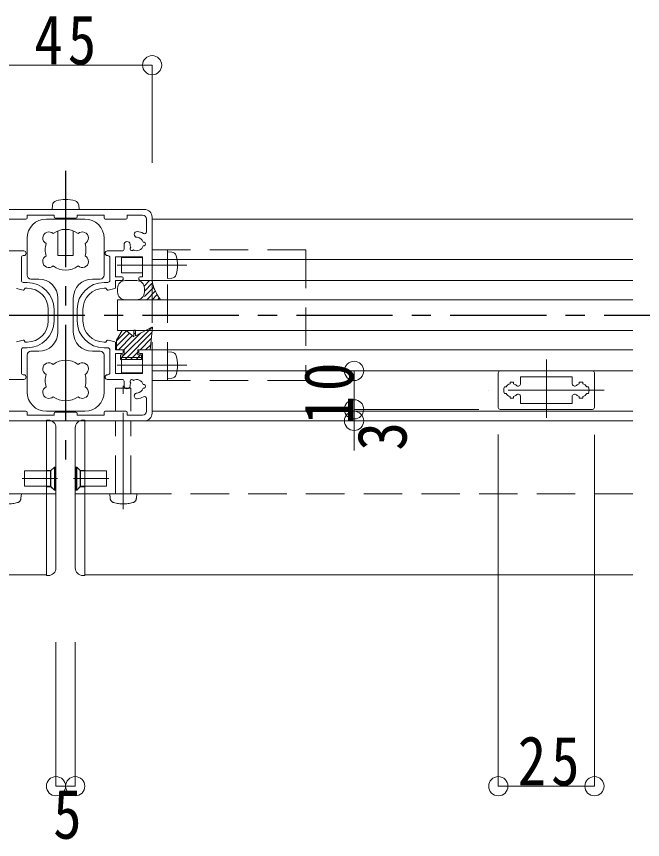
# Model space of a CAD drawing. Units: millimetres, scale not verified. Extents: x -1050 to 1050, y -742 to 742.
# Drawn here: x 535.2 to 698, y -388.2 to -174.1 of the extents above; entities that cross this region are included whole.
import ezdxf
from ezdxf.enums import TextEntityAlignment as Align

# ---------------------------------------------------------------- set-up
doc = ezdxf.new("R2010")
doc.units = ezdxf.units.MM
doc.header["$LTSCALE"] = 5
for name, pattern in [('CHAIN1', [8, 5, -1, 1, -1]), ('DASHED1', [1.8, 1.2, -0.6]), ('DASHED2', [3, 2, -1])]:
    doc.linetypes.add(name, pattern=pattern)
doc.layers.add('0-0_通り芯', color=7, linetype='CHAIN1')
for name, color, linetype, lineweight in [('0-3_寸法', 54, 'Continuous', 20), ('0-4_手摺部材', 92, 'Continuous', 20), ('0-6_パネル', 4, 'Continuous', 20), ('0-7_ガラス', 6, 'Continuous', 20), ('0-8_その他', 11, 'Continuous', 20), ('0-A_支柱', 6, 'Continuous', 20), ('0-B_足元', 4, 'Continuous', 20)]:
    doc.layers.add(name, color=color, linetype=linetype, lineweight=lineweight)
doc.styles.add('ＭＳ ゴシック', font='')
doc.styles.get('ＭＳ ゴシック').set_extended_font_data('MS Gothic')

# ---------------------------------------------------------------- blocks, each defined once
blk = doc.blocks.new('dimension_origin')
at = {"color": 0, "linetype": 'Continuous', "lineweight": -2}
blk.add_circle((0, 0), 1.25, dxfattribs=at)

msp = doc.modelspace()

# ---------------------------------------------------------------- linework, layer by layer
at = {"layer": '0-0_通り芯'}
for p, q in [((548.02, -214.293), (548.02, -289.293)), ((-151.98, -251.793), (909.011, -251.793))]:
    msp.add_line(p, q, dxfattribs=at)
at = {"layer": '0-0_通り芯', "linetype": 'Continuous'}
msp.add_line((570.52, -260.793), (570.339, -260.793), dxfattribs=at)
at = {"layer": '0-3_寸法'}
for p, q in [((525.52, -186.793), (570.52, -186.793)), ((570.52, -212.179), (570.52, -186.793)), ((623.02, -276.293), (623.02, -266.293)), ((623.02, -276.293), (655.495, -276.293)), ((623.02, -287.007), (623.02, -276.293)), ((660.52, -282.791), (660.52, -374.293)), ((685.52, -282.935), (685.52, -374.293)), ((545.52, -336.79), (545.52, -374.293)), ((550.52, -374.293), (550.52, -336.793)), ((545.52, -374.293), (550.52, -374.293)), ((660.52, -374.293), (685.52, -374.293))]:
    msp.add_line(p, q, dxfattribs=at)
at = {"layer": '0-3_寸法', "linetype": 'DASHED2'}
for p, q in [((570.52, -268.793), (570.52, -234.793)), ((570.52, -234.793), (610.52, -234.793)), ((574.52, -268.793), (574.52, -234.793)), ((610.52, -234.793), (610.52, -268.793)), ((610.52, -268.793), (570.52, -268.793))]:
    msp.add_line(p, q, dxfattribs=at)
at = {"layer": '0-4_手摺部材'}
for p, q in [((695.52, -226.793), (570.52, -226.793)), ((575.639, -235.391), (574.52, -235.293)), ((574.52, -235.293), (574.52, -242.293)), ((567.943, -236.793), (562.52, -236.793)), ((562.52, -240.793), (562.52, -236.793)), ((570.52, -237.293), (695.52, -237.293)), ((568.02, -240.793), (562.52, -240.793)), ((695.52, -242.793), (570.517, -242.793)), ((575.639, -242.195), (574.52, -242.293)), ((695.52, -260.793), (570.52, -260.793)), ((567.943, -262.793), (562.52, -262.793)), ((562.52, -266.793), (562.52, -262.793)), ((575.639, -261.391), (574.52, -261.293)), ((574.52, -261.293), (574.52, -268.293)), ((568.02, -266.793), (562.52, -266.793)), ((695.52, -266.293), (570.52, -266.293)), ((575.639, -268.195), (574.52, -268.293)), ((565.02, -270.793), (561.02, -270.793)), ((561.02, -276.793), (561.02, -270.793)), ((565.02, -276.793), (565.02, -270.793)), ((570.52, -276.793), (695.52, -276.793)), ((543.02, -279.093), (543.02, -319.493)), ((543.02, -279.093), (543.52, -279.093)), ((553.02, -279.093), (552.52, -279.093)), ((553.02, -279.093), (553.02, -319.493)), ((545.52, -281.093), (545.52, -317.493)), ((550.52, -281.093), (550.52, -317.493)), ((537.37, -292.293), (537.37, -296.293)), ((544.12, -292.293), (537.37, -292.293)), ((551.92, -292.293), (558.67, -292.293)), ((558.67, -292.293), (558.67, -296.293)), ((537.37, -296.293), (544.12, -296.293)), ((558.67, -296.293), (551.92, -296.293)), ((543.02, -319.493), (543.52, -319.493)), ((553.02, -319.493), (552.52, -319.493))]:
    msp.add_line(p, q, dxfattribs=at)
at = {"layer": '0-4_手摺部材', "linetype": 'CHAIN1'}
for p, q in [((579.52, -238.793), (561.418, -238.793)), ((579.52, -264.793), (561.418, -264.793)), ((563.02, -302.209), (563.02, -270.134)), ((545.939, -294.293), (536.739, -294.293)), ((550.101, -294.293), (559.301, -294.293))]:
    msp.add_line(p, q, dxfattribs=at)
at = {"layer": '0-4_手摺部材', "linetype": 'DASHED2'}
for p, q in [((561.02, -298.293), (561.02, -279.293)), ((565.02, -298.293), (565.02, -279.293)), ((536.52, -298.293), (529.52, -298.293)), ((536.422, -299.412), (536.52, -298.293)), ((559.618, -299.412), (559.52, -298.293)), ((559.52, -298.293), (566.52, -298.293)), ((566.422, -299.412), (566.52, -298.293))]:
    msp.add_line(p, q, dxfattribs=at)
at = {"layer": '0-4_手摺部材', "linetype": 'DASHED1'}
for p, q in [((544.22, -292.193), (543.02, -292.193)), ((545.12, -291.293), (545.52, -291.293)), ((545.12, -291.293), (545.12, -297.293)), ((550.92, -291.293), (550.52, -291.293)), ((550.92, -291.293), (550.92, -297.293)), ((551.82, -292.193), (553.02, -292.193)), ((544.22, -296.393), (543.02, -296.393)), ((545.12, -297.293), (544.22, -296.393)), ((545.12, -297.293), (545.52, -297.293)), ((550.92, -297.293), (550.52, -297.293)), ((550.92, -297.293), (551.82, -296.393)), ((551.82, -296.393), (553.02, -296.393))]:
    msp.add_line(p, q, dxfattribs=at)
at = {"layer": '0-4_手摺部材'}
for points in [[(545.12, -291.293), (544.12, -292.293), (544.12, -296.293), (545.12, -297.293)], [(550.92, -291.293), (551.92, -292.293), (551.92, -296.293), (550.92, -297.293)]]:
    msp.add_lwpolyline(points, close=True, dxfattribs=at)
at = {"layer": '0-4_手摺部材', "linetype": 'DASHED1'}
for points in [[(544.22, -296.393), (544.22, -292.193), (545.12, -291.293)], [(551.82, -296.393), (551.82, -292.193), (550.92, -291.293)]]:
    msp.add_lwpolyline(points, dxfattribs=at)
at = {"layer": '0-4_手摺部材'}
for points in [[(545.12, -291.293), (545.37, -291.293), (545.37, -297.293), (545.12, -297.293)], [(550.92, -291.293), (550.67, -291.293), (550.67, -297.293), (550.92, -297.293)]]:
    msp.add_lwpolyline(points, dxfattribs=at)
for centre, radius, start, end in [((575.526, -236.686), 1.3, 15.88082, 85.00003), ((568.12, -238.793), 9, 344.11915, 15.88084), ((575.526, -240.9), 1.3, 275.00005, 344.11917), ((575.526, -262.686), 1.3, 15.88082, 85.00003), ((568.12, -264.793), 9, 344.11915, 15.88084), ((575.526, -266.9), 1.3, 275.00005, 344.11917), ((543.52, -281.093), 2, 0, 90), ((552.52, -281.093), 2, 90, 180), ((543.52, -317.493), 2, 270, 360), ((552.52, -317.493), 2, 180, 270)]:
    msp.add_arc(centre, radius, start, end, dxfattribs=at)
at = {"layer": '0-4_手摺部材', "linetype": 'DASHED2'}
for centre, radius, start, end in [((535.127, -299.299), 1.3, 285.88085, 355), ((560.913, -299.299), 1.3, 185, 254.11915), ((565.127, -299.299), 1.3, 285.88085, 355), ((533.02, -291.893), 9, 254.11915, 285.88085), ((563.02, -291.893), 9, 254.11915, 285.88085)]:
    msp.add_arc(centre, radius, start, end, dxfattribs=at)
at = {"layer": '0-6_パネル', "linetype": 'CHAIN1'}
for p, q in [((673.02, -263.332), (673.02, -278.503)), ((688.074, -271.293), (658.024, -271.293))]:
    msp.add_line(p, q, dxfattribs=at)
at = {"layer": '0-6_パネル'}
for p, q in [((660.52, -275.793), (660.52, -266.793)), ((661.02, -266.293), (685.02, -266.293)), ((685.52, -266.793), (685.52, -275.793)), ((663.574, -269.627), (663.574, -269.241)), ((664.466, -269.627), (664.466, -269.241)), ((666.32, -267.793), (679.72, -267.793)), ((666.32, -269.591), (666.32, -267.793)), ((679.72, -269.591), (679.72, -267.793)), ((681.574, -269.627), (681.574, -269.241)), ((682.466, -269.627), (682.466, -269.241)), ((662.526, -270.43), (662.105, -270.43)), ((683.514, -270.43), (683.935, -270.43)), ((662.526, -272.155), (662.105, -272.155)), ((663.574, -272.959), (663.574, -273.345)), ((664.466, -272.959), (664.466, -273.345)), ((666.32, -272.994), (666.32, -274.793)), ((679.72, -272.994), (679.72, -274.793)), ((681.574, -272.959), (681.574, -273.345)), ((682.466, -272.959), (682.466, -273.345)), ((683.514, -272.155), (683.935, -272.155)), ((666.32, -274.793), (679.72, -274.793)), ((685.02, -276.293), (661.02, -276.293)), ((400.52, -279.293), (545.52, -279.293)), ((543.02, -279.293), (543.02, -319.293)), ((550.52, -279.293), (695.52, -279.293)), ((553.02, -279.293), (553.02, -319.293)), ((543.02, -319.293), (400.52, -319.293)), ((695.52, -319.293), (553.02, -319.293))]:
    msp.add_line(p, q, dxfattribs=at)
at = {"layer": '0-6_パネル', "linetype": 'DASHED2'}
for p, q in [((400.52, -298.293), (545.52, -298.293)), ((550.52, -298.293), (695.52, -298.293))]:
    msp.add_line(p, q, dxfattribs=at)
at = {"layer": '0-6_パネル'}
for centre, radius, start, end in [((661.02, -266.793), 0.5, 90, 180), ((685.02, -266.793), 0.5, 0, 89.99989), ((664.02, -271.293), 1.725, 105, 150.00008), ((664.02, -271.293), 2.1, 77.72518, 102.27483), ((664.02, -271.293), 1.725, 45.83168, 75), ((664.02, -271.293), 1.725, 74.99936, 75), ((665.673, -269.591), 0.647, 225.8317, 0.00006), ((680.367, -269.591), 0.647, 180.00006, 314.16831), ((682.02, -271.293), 1.725, 104.99996, 134.16829), ((682.02, -271.293), 2.1, 77.72517, 102.27483), ((682.02, -271.293), 1.725, 104.99996, 105.00063), ((682.02, -271.293), 1.725, 29.99993, 75), ((664.02, -271.293), 2.1, 155.75034, 204.24974), ((682.02, -271.293), 2.1, 335.75023, 24.24967), ((664.02, -271.293), 1.725, 210.00002, 255), ((664.02, -271.293), 2.1, 257.72515, 282.27484), ((664.02, -271.293), 1.725, 284.99993, 314.16827), ((665.673, -272.994), 0.647, 359.99997, 134.16831), ((680.367, -272.994), 0.647, 45.8317, 180.00006), ((682.02, -271.293), 1.725, 225.83168, 255.00003), ((682.02, -271.293), 2.1, 257.72518, 282.27483), ((682.02, -271.293), 1.725, 285.00002, 329.99997), ((661.02, -275.793), 0.5, 180, 270), ((685.02, -275.793), 0.5, 270.00022, 360)]:
    msp.add_arc(centre, radius, start, end, dxfattribs=at)
at = {"layer": '0-7_ガラス'}
msp.add_line((695.52, -247.793), (561.52, -247.793), dxfattribs=at)
msp.add_lwpolyline([(561.52, -247.793), (561.52, -255.793), (695.52, -255.793)], dxfattribs=at)
at = {"layer": '0-8_その他'}
for p, q in [((566.52, -242.793), (563.52, -242.793)), ((568.52, -244.129), (569.856, -242.793)), ((568.52, -242.793), (570.52, -242.793)), ((568.52, -245.543), (570.642, -243.421)), ((561.52, -244.793), (561.52, -245.793)), ((568.52, -246.957), (570.932, -244.545)), ((568.52, -245.793), (568.52, -244.793)), ((569.098, -247.793), (571.343, -245.549)), ((563.52, -247.793), (566.52, -247.793)), ((568.52, -247.793), (572.676, -247.793)), ((570.513, -247.793), (571.843, -246.462)), ((571.927, -247.793), (572.383, -247.337)), ((561.27, -258.293), (562.77, -255.793)), ((561.27, -258.45), (563.857, -255.863)), ((561.27, -259.864), (564.643, -256.491)), ((562.27, -263.107), (570.502, -254.875)), ((562.77, -255.793), (563.77, -255.793)), ((563.17, -260.793), (567.49, -256.473)), ((563.498, -263.293), (570.467, -256.324)), ((565.77, -257.393), (563.77, -255.793)), ((565.77, -255.793), (565.77, -257.393)), ((565.77, -256.778), (566.17, -256.378)), ((566.07, -255.693), (565.87, -255.693)), ((566.17, -257.179), (570.454, -254.886)), ((566.17, -255.793), (566.17, -257.179)), ((570.601, -254.985), (570.02, -260.793)), ((561.27, -258.293), (561.27, -260.643)), ((561.755, -260.793), (565.429, -257.12)), ((567.412, -260.793), (570.31, -257.895)), ((563.22, -260.793), (561.42, -260.793)), ((563.22, -262.093), (563.22, -260.793)), ((566.82, -262.093), (566.82, -260.793)), ((570.02, -260.793), (566.82, -260.793)), ((568.826, -260.793), (570.153, -259.467)), ((564.912, -263.293), (566.82, -261.385)), ((566.326, -263.293), (567.526, -262.093)), ((567.77, -262.093), (566.82, -262.093)), ((567.77, -262.093), (567.77, -263.293)), ((567.77, -263.293), (562.27, -263.293)), ((567.741, -263.293), (567.77, -263.263))]:
    msp.add_line(p, q, dxfattribs=at)
for points in [[(570.52, -242.793), (570.523, -242.809), (570.532, -242.856), (570.546, -242.933), (570.566, -243.038), (570.591, -243.168), (570.621, -243.32), (570.656, -243.489), (570.696, -243.672), (570.74, -243.864), (570.79, -244.06), (570.843, -244.254), (570.899, -244.441), (570.956, -244.617), (571.011, -244.776), (571.063, -244.913), (571.107, -245.025), (571.141, -245.107), (571.162, -245.158), (571.169, -245.175), (571.177, -245.192), (571.199, -245.243), (571.237, -245.326), (571.29, -245.44), (571.359, -245.582), (571.444, -245.749), (571.544, -245.937), (571.656, -246.14), (571.778, -246.353), (571.907, -246.571), (572.038, -246.786), (572.167, -246.994), (572.288, -247.187), (572.399, -247.361), (572.494, -247.511), (572.572, -247.632), (572.629, -247.72), (572.664, -247.775), (572.676, -247.793)], [(563.22, -262.093), (562.27, -262.093), (562.27, -263.293)]]:
    msp.add_lwpolyline(points, dxfattribs=at)
for centre, radius, start, end in [((563.52, -244.793), 2, 90, 180), ((566.52, -244.793), 2, 0, 90), ((563.52, -245.793), 2, 180, 270), ((566.52, -245.793), 2, 270, 0), ((565.87, -255.793), 0.1, 90, 180), ((566.07, -255.793), 0.1, 0, 90), ((570.501, -254.975), 0.1, 354.28941, 118.15108), ((561.42, -260.643), 0.15, 180, 270), ((569.839, -260.593), 0.2, 270, 354.28941)]:
    msp.add_arc(centre, radius, start, end, dxfattribs=at)
at = {"layer": '0-A_支柱'}
for p, q in [((527.52, -224.293), (568.52, -224.293)), ((544.618, -223.174), (544.52, -224.293)), ((544.52, -224.293), (551.52, -224.293)), ((551.422, -223.174), (551.52, -224.293)), ((537.72, -226.793), (532.32, -226.793)), ((538.02, -225.793), (538.02, -226.493)), ((545.02, -225.793), (538.02, -225.793)), ((545.02, -225.793), (545.02, -226.243)), ((545.32, -226.543), (550.72, -226.543)), ((551.02, -225.793), (558.02, -225.793)), ((551.02, -225.793), (551.02, -226.243)), ((558.02, -225.793), (558.02, -226.493)), ((558.32, -226.793), (563.72, -226.793)), ((564.02, -225.793), (564.02, -226.493)), ((564.02, -225.793), (568.02, -225.793)), ((569.02, -226.793), (569.02, -230.121)), ((570.52, -242.493), (570.52, -226.293)), ((533.32, -235.093), (537.17, -235.093)), ((562.72, -235.093), (558.87, -235.093)), ((563.22, -233.421), (563.22, -234.593)), ((536.52, -236.793), (536.52, -242.793)), ((537.17, -236.293), (537.02, -236.293)), ((558.87, -236.293), (559.02, -236.293)), ((559.52, -236.793), (559.52, -242.793)), ((561.02, -236.593), (568.02, -236.593)), ((561.02, -236.593), (561.02, -241.793)), ((568.02, -236.593), (568.02, -241.793)), ((561.02, -241.793), (562.72, -241.793)), ((567.32, -241.793), (568.02, -241.793)), ((538.02, -243.293), (537.02, -243.293)), ((558.02, -243.293), (559.02, -243.293)), ((562.52, -242.793), (561.02, -242.793)), ((561.02, -242.793), (561.02, -244.56)), ((563.02, -242.093), (563.02, -242.293)), ((567.02, -242.093), (567.02, -242.293)), ((567.52, -242.793), (570.22, -242.793)), ((535.246, -244.85), (536.946, -245.284)), ((537.52, -244.793), (537.268, -245.162)), ((538.02, -244.793), (537.52, -244.793)), ((558.02, -244.793), (558.52, -244.793)), ((558.52, -244.793), (558.772, -245.162)), ((560.794, -244.85), (559.094, -245.284)), ((543.52, -253.293), (543.52, -250.293)), ((545.02, -253.293), (545.02, -250.293)), ((551.02, -253.293), (551.02, -250.293)), ((552.52, -253.293), (552.52, -250.293)), ((535.246, -258.735), (536.946, -258.302)), ((537.52, -258.793), (537.268, -258.424)), ((538.02, -258.793), (537.52, -258.793)), ((558.02, -258.793), (558.52, -258.793)), ((558.52, -258.793), (558.772, -258.424)), ((560.794, -258.735), (559.094, -258.302)), ((536.52, -266.793), (536.52, -260.793)), ((538.02, -260.293), (537.02, -260.293)), ((558.02, -260.293), (559.02, -260.293)), ((559.52, -266.793), (559.52, -260.793)), ((561.02, -260.793), (561.02, -259.026)), ((562.52, -260.793), (561.02, -260.793)), ((567.52, -260.793), (570.22, -260.793)), ((570.52, -261.093), (570.52, -277.293)), ((561.02, -261.793), (562.72, -261.793)), ((561.02, -266.993), (561.02, -261.793)), ((563.02, -261.493), (563.02, -261.293)), ((567.02, -261.493), (567.02, -261.293)), ((567.32, -261.793), (568.02, -261.793)), ((568.02, -266.993), (568.02, -261.793)), ((537.17, -267.293), (537.02, -267.293)), ((558.87, -267.293), (559.02, -267.293)), ((561.02, -266.993), (568.02, -266.993)), ((533.32, -268.493), (537.17, -268.493)), ((562.72, -268.493), (558.87, -268.493)), ((563.22, -270.165), (563.22, -268.993)), ((569.02, -276.793), (569.02, -273.465)), ((537.72, -276.793), (532.32, -276.793)), ((538.02, -277.793), (538.02, -277.093)), ((545.02, -277.793), (538.02, -277.793)), ((545.02, -277.793), (545.02, -277.343)), ((545.32, -277.043), (550.72, -277.043)), ((551.02, -277.793), (551.02, -277.343)), ((551.02, -277.793), (558.02, -277.793)), ((558.02, -277.793), (558.02, -277.093)), ((558.32, -276.793), (563.72, -276.793)), ((564.02, -277.793), (564.02, -277.093)), ((564.02, -277.793), (568.02, -277.793)), ((527.52, -279.293), (568.52, -279.293))]:
    msp.add_line(p, q, dxfattribs=at)
msp.add_lwpolyline([(546.02, -229.885), (546.02, -236.293), (550.02, -236.293), (550.02, -229.885)], dxfattribs=at)
for centre, radius, start, end in [((545.913, -223.287), 1.3, 105.88085, 175), ((548.02, -230.693), 9, 74.11915, 105.88085), ((550.127, -223.287), 1.3, 5, 74.11915), ((568.52, -226.293), 2, 0, 90), ((537.72, -226.493), 0.3, 270, 360), ((545.32, -226.243), 0.3, 180, 270), ((550.72, -226.243), 0.3, 270, 360), ((558.32, -226.493), 0.3, 180, 270), ((563.72, -226.493), 0.3, 270, 360), ((568.02, -226.793), 1, 0, 90), ((566.627, -230.795), 0.75, 87.5424, 267.5424), ((566.52, -233.293), 3.25, 57.76905, 87.5424), ((568.52, -230.121), 0.5, 237.76905, 360), ((563.997, -233.421), 0.777, 2.9011, 180), ((566.52, -233.293), 1.75, 16.42642, 87.5424), ((568.27, -233.293), 0.5, 261.78679, 98.21321), ((537.17, -235.693), 0.6, 270, 90), ((558.87, -235.693), 0.6, 90, 270), ((562.72, -234.593), 0.5, 270, 360), ((566.52, -233.293), 1.75, 182.9011, 208.57358), ((565.283, -234.53), 0.5, 126.78679, 323.21321), ((566.52, -233.293), 1.75, 241.42642, 343.57358), ((537.02, -236.793), 0.5, 90, 180), ((559.02, -236.793), 0.5, 0, 90), ((562.72, -242.093), 0.3, 0, 90), ((567.32, -242.093), 0.3, 90, 180), ((537.02, -242.793), 0.5, 180, 270), ((538.02, -250.293), 7, 0, 90), ((558.02, -250.293), 7, 90, 180), ((559.02, -242.793), 0.5, 270, 360), ((562.52, -242.293), 0.5, 270, 360), ((567.52, -242.293), 0.5, 180, 270), ((570.22, -242.493), 0.3, 270, 360), ((537.02, -244.993), 0.3, 255.70562, 325.65592), ((538.02, -250.293), 5.5, 0, 90), ((558.02, -250.293), 5.5, 90, 180), ((559.02, -244.993), 0.3, 214.34408, 284.29438), ((560.72, -244.56), 0.3, 284.29438, 360), ((538.02, -253.293), 7, 270, 360), ((538.02, -253.293), 5.5, 270, 360), ((558.02, -253.293), 7, 180, 270), ((558.02, -253.293), 5.5, 180, 270), ((537.02, -258.593), 0.3, 34.34408, 104.29438), ((559.02, -258.593), 0.3, 75.70562, 145.65592), ((560.72, -259.026), 0.3, 0, 75.70562), ((537.02, -260.793), 0.5, 90, 180), ((559.02, -260.793), 0.5, 0, 90), ((562.52, -261.293), 0.5, 0, 90), ((567.52, -261.293), 0.5, 90, 180), ((570.22, -261.093), 0.3, 0, 90), ((562.72, -261.493), 0.3, 270, 360), ((567.32, -261.493), 0.3, 180, 270), ((537.02, -266.793), 0.5, 180, 270), ((537.17, -267.893), 0.6, 270, 90), ((558.87, -267.893), 0.6, 90, 270), ((559.02, -266.793), 0.5, 270, 360), ((562.72, -268.993), 0.5, 0, 90), ((566.52, -270.293), 1.75, 151.42642, 177.0989), ((565.283, -269.055), 0.5, 36.78679, 233.21321), ((566.52, -270.293), 1.75, 16.42642, 118.57358), ((563.997, -270.165), 0.777, 180, 357.0989), ((566.52, -270.293), 1.75, 272.4576, 343.57358), ((568.27, -270.293), 0.5, 261.78679, 98.21321), ((566.627, -272.791), 0.75, 92.4576, 272.4576), ((566.52, -270.293), 3.25, 272.4576, 302.23095), ((568.52, -273.465), 0.5, 0, 122.23095), ((537.72, -277.093), 0.3, 0, 90), ((545.32, -277.343), 0.3, 90, 180), ((550.72, -277.343), 0.3, 0, 90), ((558.32, -277.093), 0.3, 90, 180), ((563.72, -277.093), 0.3, 0, 90), ((568.02, -276.793), 1, 270, 360), ((568.52, -277.293), 2, 270, 360)]:
    msp.add_arc(centre, radius, start, end, dxfattribs=at)
at = {"layer": '0-B_足元'}
for p, q in [((553.02, -226.793), (543.02, -226.793)), ((538.02, -231.793), (538.02, -241.393)), ((558.02, -231.793), (558.02, -241.393)), ((539.02, -242.393), (541.02, -242.393)), ((555.02, -242.393), (557.02, -242.393)), ((546.02, -247.393), (546.02, -256.193)), ((550.02, -256.193), (550.02, -247.393)), ((538.02, -262.193), (538.02, -271.793)), ((539.02, -261.193), (541.02, -261.193)), ((555.02, -261.193), (557.02, -261.193)), ((558.02, -262.193), (558.02, -271.793)), ((553.02, -276.793), (543.02, -276.793))]:
    msp.add_line(p, q, dxfattribs=at)
for centre, radius, start, end in [((543.02, -231.793), 5, 90, 180), ((553.02, -231.793), 5, 0, 90), ((543.679, -231.753), 1.6, 46.31839, 243.6816), ((548.02, -234.793), 5.3, 52.3632, 127.6368), ((552.362, -231.753), 1.6, 296.3184, 133.68161), ((548.02, -234.793), 5.3, 162.3632, 197.6368), ((548.02, -234.793), 5.3, 342.3632, 17.6368), ((543.679, -237.833), 1.6, 116.3184, 313.68161), ((552.362, -237.833), 1.6, 226.31839, 63.6816), ((548.02, -234.793), 5.3, 232.36321, 307.63679), ((539.02, -241.393), 1, 180, 270), ((557.02, -241.393), 1, 270, 360), ((541.02, -247.393), 5, 0, 90), ((555.02, -247.393), 5, 90, 180), ((541.02, -256.193), 5, 270, 360), ((555.02, -256.193), 5, 180, 270), ((539.02, -262.193), 1, 90, 180), ((557.02, -262.193), 1, 0, 90), ((543.679, -265.753), 1.6, 46.31839, 243.6816), ((548.02, -268.793), 5.3, 52.3632, 127.6368), ((552.362, -265.753), 1.6, 296.3184, 133.68161), ((548.02, -268.793), 5.3, 162.3632, 197.6368), ((548.02, -268.793), 5.3, 342.3632, 17.6368), ((543.02, -271.793), 5, 180, 270), ((543.679, -271.833), 1.6, 116.3184, 313.68161), ((552.362, -271.833), 1.6, 226.31839, 63.6816), ((553.02, -271.793), 5, 270, 360), ((548.02, -268.793), 5.3, 232.36321, 307.63679)]:
    msp.add_arc(centre, radius, start, end, dxfattribs=at)

# ---------------------------------------------------------------- block references
at = {"layer": '0-3_寸法', "xscale": 2, "yscale": 2}
for p in [(570.52, -186.793), (550.52, -374.293), (685.52, -374.293)]:
    msp.add_blockref('dimension_origin', p, dxfattribs=at)
for p, rotation in [((623.02, -266.293), 90), ((623.02, -276.293), 270), ((623.02, -276.293), 90), ((623.02, -279.293), 270), ((545.52, -374.293), 180), ((660.52, -374.293), 180)]:
    msp.add_blockref('dimension_origin', p, dxfattribs=dict(at, rotation=rotation))

# ---------------------------------------------------------------- texts
at = {"layer": '0-3_寸法', "style": 'ＭＳ ゴシック', "width": 0.85}
msp.add_text('3', height=12.83, rotation=90, dxfattribs=at).set_placement((640.52, -287.007), align=Align.BOTTOM_LEFT)
msp.add_text('5', height=12.83, dxfattribs=at).set_placement((544.777, -391.793), align=Align.BOTTOM_LEFT)
at = {"layer": '0-3_寸法', "char_height": 12.83, "attachment_point": 7, "style": 'ＭＳ ゴシック'}
for s, insert in [('\\T1.17;\\W0.85;45', (539.895, -186.793)), ('\\T1.17;\\W0.85;25', (665.559, -374.293))]:
    msp.add_mtext(s, dxfattribs=dict(at, insert=insert))
at = {"layer": '0-3_寸法', "insert": (623.02, -280.221), "char_height": 12.83, "attachment_point": 7, "rotation": 90, "style": 'ＭＳ ゴシック'}
msp.add_mtext('\\T1.17;\\W0.85;10', dxfattribs=at)

doc.saveas('drawing.dxf')
